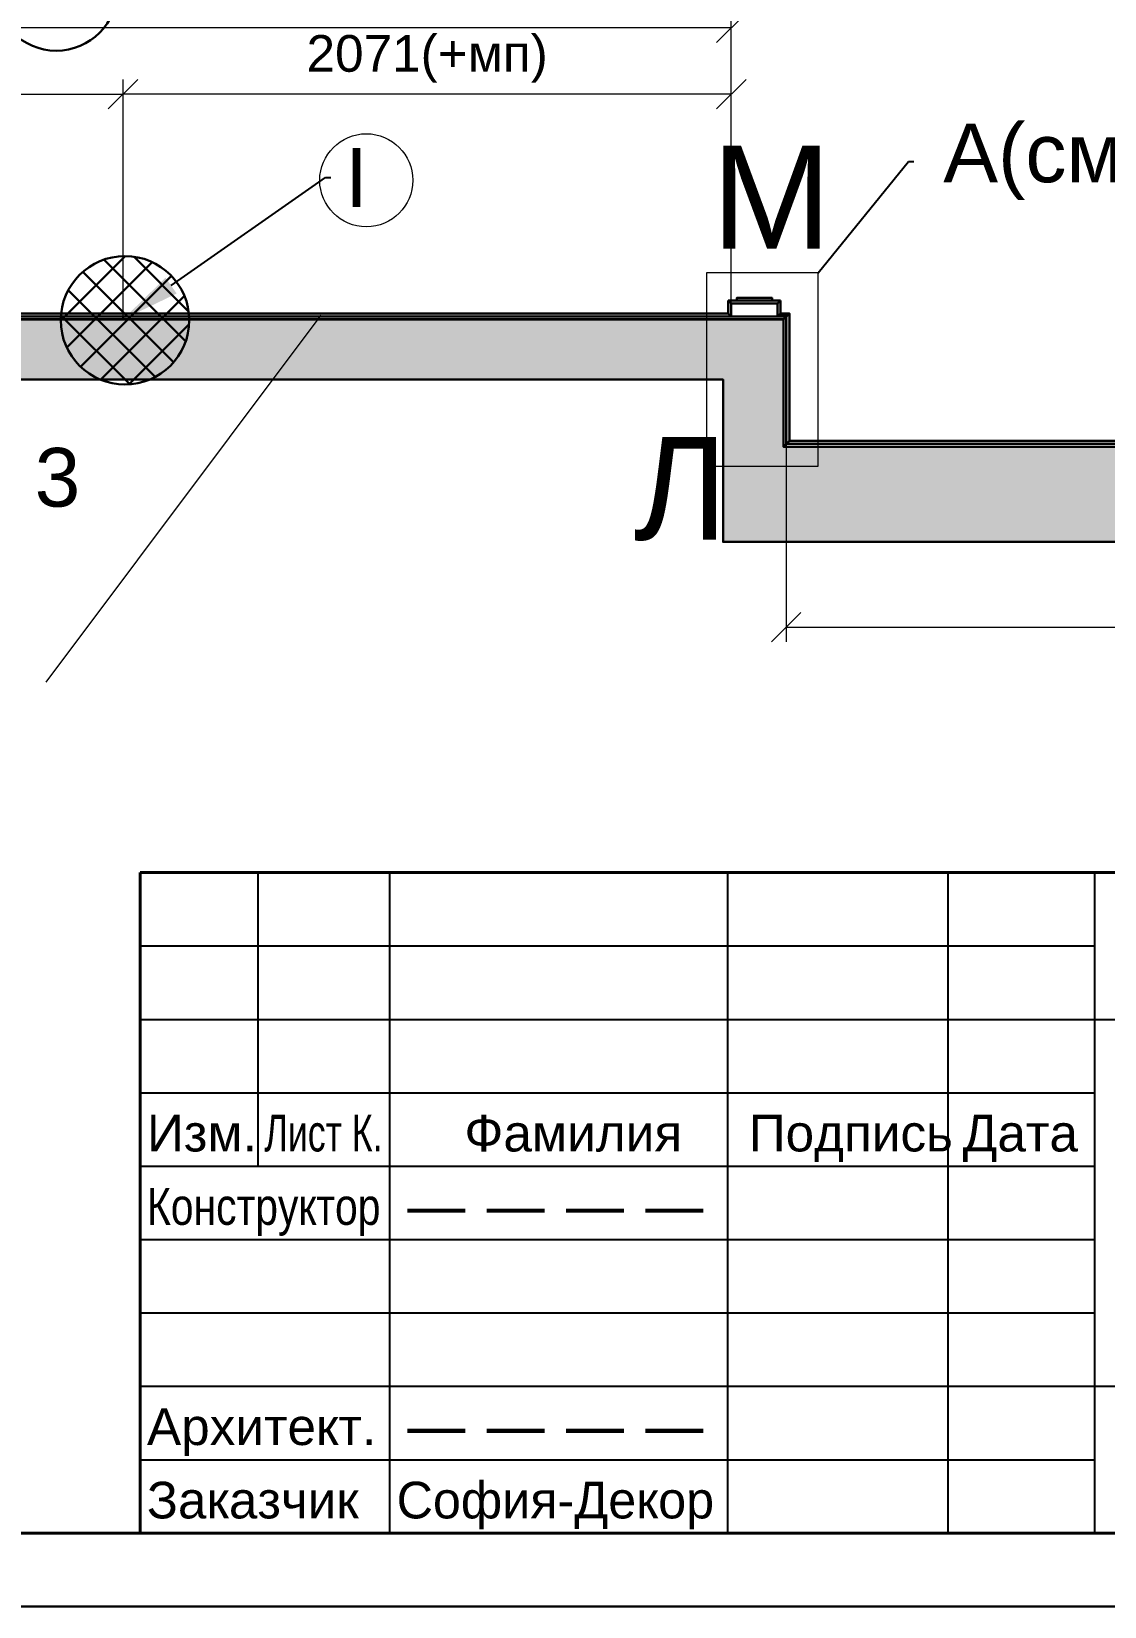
# Model space of a CAD drawing. Header units: millimetres. Extents: x 0 to 410, y 0 to 283.
# Drawn here: x 212.5 to 285.6, y 0 to 107.3 of the extents above; entities that cross this region are included whole.
import ezdxf
from ezdxf import colors
from ezdxf.entities.mleader import LeaderData, LeaderLine
from ezdxf.enums import TextEntityAlignment as Align
from ezdxf.math import Vec2, Vec3

# ---------------------------------------------------------------- set-up
doc = ezdxf.new("R2010")
doc.units = ezdxf.units.MM
doc.layers.get('DEFPOINTS').update_dxf_attribs({"color": 106, "lineweight": 5})
for name, color, linetype, lineweight in [('A-Sect', 73, 'Continuous', 25), ('pechatnaya_ramka', 2, 'Continuous', 30), ('Линии Размерные и Текст', 1, 'Continuous', 5), ('размеры', 1, 'Continuous', 5), ('толстая', 7, 'Continuous', 30), ('ШТАМП', 7, 'Continuous', 30)]:
    doc.layers.add(name, color=color, linetype=linetype, lineweight=lineweight)
doc.styles.get("Standard").update_dxf_attribs({"font": 'arial.ttf'})
doc.dimstyles.new('STANDARD 50', dxfattribs={"dimscale": 0.8, "dimtxt": 2.5, "dimasz": 2, "dimexe": 1, "dimexo": 0, "dimgap": 0.75, "dimtad": 1, "dimdec": 0, "dimlfac": 50, "dimdsep": 46, "dimtxsty": 'Standard', "dimblk": 'OBLIQUE', "dimcen": 1.5, "dimclrd": 256, "dimclre": 256, "dimclrt": 7, "dimazin": 0, "dimtfac": 1, "dimtdec": 0, "dimtmove": 1, "dimatfit": 3, "dimfxl": 1, "dimtolj": 1, "dimtzin": 0, "dimlwd": 5, "dimlwe": 5, "dimarcsym": 0})

# ---------------------------------------------------------------- blocks, each defined once
blk = doc.blocks.new('*U505')
at = {"layer": 'Линии Размерные и Текст'}
h = blk.add_hatch(color=190, dxfattribs=at)
h.dxf.hatch_style = 1
h.paths.add_polyline_path([(755.2, 12327), (755.2, 12141), (3063.2, 12141), (3063.2, 12700), (2902.2, 12700), (2902.2, 12327)])
h.paths.add_polyline_path([(3063.2, 12700), (3063.2, 12495), (7313.2, 12495), (7313.2, 10912), (10455.2, 10912), (10455.2, 7399), (10021.2, 7399), (10021.2, 2903), (12174.2, 2903), (12174.2, 1592.8), (12180.2, 1586.8), (12174.2, 1586.8), (12174.2, -265), (8408.6, -265), (8408.6, -613), (12519.2, -613), (12519.2, 3108), (10226.2, 3108), (10226.2, 7194), (10779.2, 7194), (10779.2, 11117), (7518.2, 11117), (7518.2, 12700)])
h = blk.add_hatch(color=190, dxfattribs=at)
h.dxf.hatch_style = 1
h.paths.add_polyline_path([(10434.7, 10891.6), (10434.7, 7419.4), (10445.1, 7409), (10445.1, 10902)])
h = blk.add_hatch(color=190, dxfattribs=at)
h.dxf.hatch_style = 1
h.paths.add_polyline_path([(10011.1, 7379.1), (10011.1, 7409), (10000.7, 7419.4), (10000.7, 7389.5)])
h = blk.add_hatch(color=190, dxfattribs=at)
h.dxf.hatch_style = 1
h.paths.add_polyline_path([(10000.7, 7419.4), (10011.1, 7409), (10445.1, 7409), (10434.7, 7419.4)])
h = blk.add_hatch(color=190, dxfattribs=at)
h.dxf.hatch_style = 1
h.paths.add_polyline_path([(9957.2, 7389.5), (9957.2, 7211.5), (9967.6, 7221.9), (9967.6, 7379.1)])
h.paths.add_polyline_path([(9948.2, 7360.5), (9948.2, 7240.5), (9957.2, 7240.5), (9957.2, 7360.5)])
h.paths.add_polyline_path([(9957.2, 7389.5), (9967.6, 7379.1), (10011.1, 7379.1), (10010.9, 7379.3), (10000.7, 7389.5)])
h.paths.add_polyline_path([(9967.6, 7221.9), (9957.2, 7211.5), (10000.7, 7211.5), (10000.7, 7211.5), (10011.1, 7221.9)])
h = blk.add_hatch(color=190, dxfattribs=at)
h.dxf.hatch_style = 1
h.paths.add_polyline_path([(10011.1, 3080.1), (10000.7, 3090.5), (10000.7, 7211.5), (10011.1, 7221.9)])
at = {"layer": 'толстая'}
for p, q in [((10434.7, 10891.6), (10434.7, 7419.4)), ((10445.1, 7409), (10445.1, 10902)), ((10455.1, 7399), (10455.1, 10912)), ((10021.2, 7399), (10000.7, 7419.4)), ((10434.7, 7419.4), (10000.7, 7419.4)), ((10000.7, 7419.4), (10000.7, 7389.5)), ((10445.1, 7409), (10011.1, 7409)), ((10011.1, 7409), (10011.1, 2893)), ((10000.7, 7389.5), (9957.2, 7389.5)), ((9957.2, 7389.5), (9957.2, 7211.5)), ((9957.2, 7389.5), (9967.6, 7379.1)), ((10011.1, 7379.1), (9967.6, 7379.1)), ((9967.6, 7379.1), (9967.6, 7221.9)), ((10000.7, 7389.5), (10000.7, 7389.5)), ((10021.1, 2903), (10021.1, 7399)), ((10021.1, 7399), (10455.1, 7399)), ((9957.2, 7211.5), (9967.6, 7221.9)), ((9957.2, 7211.5), (10000.7, 7211.5)), ((9967.6, 7221.9), (10011.1, 7221.9)), ((10000.7, 7211.5), (10000.7, 7211.5)), ((10000.7, 7211.5), (10000.7, 3090.5)), ((10021.2, 5151), (10011.1, 5151))]:
    blk.add_line(p, q, dxfattribs=at)
for points in [[(10226.2, 3108), (10226.2, 4736), (10226.2, 7194), (10779.2, 7194), (10779.2, 11117), (7518.2, 11117), (7518.2, 12700), (2902.2, 12700), (2902.2, 12327), (755.2, 12327), (755.2, 12141)], [(10011.1, 7379.1), (10000.7, 7389.5), (10000.7, 7419.4), (10021.1, 7399), (10021.2, 7369.1), (10021.1, 7369.1)], [(9948.2, 7360.5), (9948.2, 7360.5)], [(9957.2, 7240.5), (9948.2, 7240.5), (9948.2, 7360.5), (9957.2, 7360.5)], [(10021.1, 7369.1), (10021.1, 7369.1)], [(10021.1, 7369.1), (10021.2, 7369.1)], [(10226.2, 7194), (10226.2, 4286), (10226.2, 3108), (12519.2, 3108), (12519.2, -613), (8407.2, -613)], [(9948.2, 7240.5), (9948.2, 7240.5)], [(10000.7, 7211.5), (10011.1, 7221.9)], [(10011.1, 3080.1), (10000.7, 3090.5), (10000.7, 7211.5), (10011.1, 7221.9)], [(10011.1, 7221.9), (10011.1, 7221.9), (10011.1, 3080.1)]]:
    blk.add_lwpolyline(points, dxfattribs=at)
for points in [[(3063.2, 12495), (7313.2, 12495), (7313.2, 10912), (10455.2, 10912), (10455.2, 7399), (10021.2, 7399), (10021.2, 2903), (12174.2, 2903), (12174.2, -265), (8408.6, -265), (8408.6, -613), (12519.2, -613), (12519.2, 3108), (10226.2, 3108), (10226.2, 7194), (10779.2, 7194), (10779.2, 11117), (7518.2, 11117), (7518.2, 12700), (3063.2, 12700)], [(12174.1, 2903), (10021.1, 2903), (10021.1, 7399), (10455.1, 7399), (10455.1, 10912), (7396.5, 10912), (7396.5, 10912), (7396.5, 10912), (10455.2, 10912), (10455.2, 7399), (10021.2, 7399), (10021.2, 2903), (12174.2, 2903), (12174.2, 1592.8), (12174.1, 1592.8)], [(10455.1, 10912), (10434.7, 10891.6), (10434.7, 7419.4), (10455.1, 7399)], [(10011.1, 7409), (10021.1, 7399), (10021.1, 2903), (10011.1, 2893)], [(10000.7, 7389.5), (10010.9, 7379.3), (10011.1, 7379.1)]]:
    blk.add_lwpolyline(points, close=True, dxfattribs=at)
blk = doc.blocks.new('_OBLIQUE')
at = {"color": 0, "linetype": 'ByBlock'}
blk.add_line((-0.5, -0.5), (0.5, 0.5), dxfattribs=at)
blk = doc.blocks.new('*D610')
at = {"layer": 'DEFPOINTS', "color": 0, "transparency": 16777216}
for p in [(263.92, 79.21), (333.78, 79.21), (333.78, 66.72)]:
    blk.add_point(p, dxfattribs=at)
at = {"layer": 'Линии Размерные и Текст', "lineweight": 5, "transparency": 16777216}
for p, q in [((263.92, 79.21), (263.92, 65.72)), ((333.78, 79.21), (333.78, 65.72)), ((263.92, 66.72), (333.78, 66.72))]:
    blk.add_line(p, q, dxfattribs=at)
at = {"layer": 'Линии Размерные и Текст', "lineweight": 5, "transparency": 16777216, "xscale": 2, "yscale": 2, "zscale": 2, "rotation": 180}
blk.add_blockref('_OBLIQUE', (263.92, 66.72), dxfattribs=at)
at = {"layer": 'Линии Размерные и Текст', "lineweight": 5, "transparency": 16777216, "xscale": 2, "yscale": 2, "zscale": 2}
blk.add_blockref('_OBLIQUE', (333.78, 66.72), dxfattribs=at)
at = {"layer": 'Линии Размерные и Текст', "color": 7, "transparency": 16777216, "insert": (298.85, 69.11), "char_height": 2.5, "attachment_point": 5}
blk.add_mtext('\\A1;3493(+мп)', dxfattribs=at)
blk = doc.blocks.new('*D611')
at = {"layer": 'DEFPOINTS', "color": 0, "transparency": 16777216}
for p in [(177.34, 107.54), (177.34, 87.89), (260.18, 87.89)]:
    blk.add_point(p, dxfattribs=at)
at = {"layer": 'Линии Размерные и Текст', "lineweight": 5, "transparency": 16777216}
for p, q in [((177.34, 87.89), (177.34, 108.54)), ((260.18, 87.89), (260.18, 108.54)), ((260.18, 107.54), (177.34, 107.54))]:
    blk.add_line(p, q, dxfattribs=at)
at = {"layer": 'Линии Размерные и Текст', "lineweight": 5, "transparency": 16777216, "xscale": 2, "yscale": 2, "zscale": 2, "rotation": 180}
blk.add_blockref('_OBLIQUE', (177.34, 107.54), dxfattribs=at)
at = {"layer": 'Линии Размерные и Текст', "lineweight": 5, "transparency": 16777216, "xscale": 2, "yscale": 2, "zscale": 2}
blk.add_blockref('_OBLIQUE', (260.18, 107.54), dxfattribs=at)
at = {"layer": 'Линии Размерные и Текст', "color": 7, "transparency": 16777216, "insert": (218.76, 109.93), "char_height": 2.5, "attachment_point": 5}
blk.add_mtext('\\A1;4142(+мп)', dxfattribs=at)
blk = doc.blocks.new('*D612')
at = {"layer": 'DEFPOINTS', "color": 0, "transparency": 16777216}
for p in [(218.76, 103.04), (218.76, 87.89), (260.18, 87.89)]:
    blk.add_point(p, dxfattribs=at)
at = {"layer": 'Линии Размерные и Текст', "lineweight": 5, "transparency": 16777216}
for p, q in [((218.76, 87.89), (218.76, 104.04)), ((260.18, 103.04), (218.76, 103.04)), ((260.18, 87.89), (260.18, 104.04))]:
    blk.add_line(p, q, dxfattribs=at)
at = {"layer": 'Линии Размерные и Текст', "lineweight": 5, "transparency": 16777216, "xscale": 2, "yscale": 2, "zscale": 2, "rotation": 180}
blk.add_blockref('_OBLIQUE', (218.76, 103.04), dxfattribs=at)
at = {"layer": 'Линии Размерные и Текст', "lineweight": 5, "transparency": 16777216, "xscale": 2, "yscale": 2, "zscale": 2}
blk.add_blockref('_OBLIQUE', (260.18, 103.04), dxfattribs=at)
at = {"layer": 'Линии Размерные и Текст', "color": 7, "transparency": 16777216, "insert": (239.47, 105.43), "char_height": 2.5, "attachment_point": 5}
blk.add_mtext('\\A1;2071(+мп)', dxfattribs=at)
blk = doc.blocks.new('*D613')
at = {"layer": 'DEFPOINTS', "color": 0, "transparency": 16777216}
for p in [(218.76, 103.04), (177.34, 87.89), (218.76, 87.89)]:
    blk.add_point(p, dxfattribs=at)
at = {"layer": 'Линии Размерные и Текст', "lineweight": 5, "transparency": 16777216}
for p, q in [((177.34, 87.89), (177.34, 104.04)), ((177.34, 103.04), (218.76, 103.04)), ((218.76, 87.89), (218.76, 104.04))]:
    blk.add_line(p, q, dxfattribs=at)
at = {"layer": 'Линии Размерные и Текст', "lineweight": 5, "transparency": 16777216, "xscale": 2, "yscale": 2, "zscale": 2, "rotation": 180}
blk.add_blockref('_OBLIQUE', (177.34, 103.04), dxfattribs=at)
at = {"layer": 'Линии Размерные и Текст', "lineweight": 5, "transparency": 16777216, "xscale": 2, "yscale": 2, "zscale": 2}
blk.add_blockref('_OBLIQUE', (218.76, 103.04), dxfattribs=at)
at = {"layer": 'Линии Размерные и Текст', "color": 7, "transparency": 16777216, "insert": (198.05, 105.43), "char_height": 2.5, "attachment_point": 5}
blk.add_mtext('\\A1;2071(+мп)', dxfattribs=at)
blk = doc.blocks.new('_None')

msp = doc.modelspace()

# ---------------------------------------------------------------- hatches: boundary and pattern name
at = {"layer": 'Линии Размерные и Текст', "lineweight": 30}
h = msp.add_hatch(dxfattribs=at)
h.set_pattern_fill('ANSI37', color=256, scale=0.5, style=0)
h.set_pattern_definition([(45, (-81.6517, 671.4954), (-1.122532, 1.122532), []), (135, (-81.6517, 671.4954), (-1.122532, -1.122532), [])])
edge = h.paths.add_edge_path()
edge.add_arc((218.8958, 87.6259), 4.375, 0, 360)

# ---------------------------------------------------------------- linework, layer by layer
at = {"layer": 'pechatnaya_ramka'}
msp.add_lwpolyline([(0, 283.3501), (409.9345, 283.3501), (409.9345, 0), (0, 0)], close=True, dxfattribs=at)
at = {"layer": 'Линии Размерные и Текст'}
msp.add_line((213.5297, 62.9622), (232.2483, 87.9629), dxfattribs=at)
msp.add_lwpolyline([(266.0879, 90.8595), (258.4864, 90.8595), (258.4864, 77.6875), (266.0879, 77.6875)], close=True, dxfattribs=at)
at = {"layer": 'Линии Размерные и Текст', "lineweight": 30}
for centre, radius in [((214.2152, 110.1684), 4.1774), ((218.8958, 87.6259), 4.375)]:
    msp.add_circle(centre, radius, dxfattribs=at)
at = {"layer": 'Линии Размерные и Текст'}
msp.add_circle((235.3262, 97.1628), 3.1705, dxfattribs=at)
at = {"layer": 'ШТАМП', "lineweight": 40}
for p, q in [((219.9345, 5), (219.9345, 50)), ((219.9345, 50), (404.9345, 50))]:
    msp.add_line(p, q, dxfattribs=at)
at = {"layer": 'ШТАМП', "lineweight": -3}
for p, q in [((219.9345, 50), (284.9345, 50)), ((227.9345, 50), (227.9345, 30)), ((236.9345, 5), (236.9345, 50)), ((259.9345, 5), (259.9345, 50)), ((274.9345, 5), (274.9345, 50)), ((284.9345, 5), (284.9345, 50)), ((219.9345, 45), (284.9345, 45)), ((219.9345, 40), (404.9345, 40)), ((219.9345, 35), (284.9345, 35)), ((219.9345, 30), (284.9345, 30)), ((219.9345, 25), (284.9345, 25)), ((219.9345, 20), (284.9345, 20)), ((219.9345, 15), (404.9345, 15)), ((219.9345, 10), (284.9345, 10))]:
    msp.add_line(p, q, dxfattribs=at)
at = {"layer": 'ШТАМП'}
msp.add_lwpolyline([(0, 0), (409.9345, 0), (409.9345, 283.3501), (0, 283.3501)], close=True, dxfattribs=at)
at = {"layer": 'ШТАМП', "lineweight": 40}
msp.add_lwpolyline([(20, 5), (404.9345, 5), (404.9345, 278.3501), (20, 278.3501)], close=True, dxfattribs=at)

# ---------------------------------------------------------------- block references
at = {"layer": 'A-Sect', "color": 73, "linetype": 'Continuous', "lineweight": 25, "xscale": 0.02, "yscale": 0.02, "zscale": 0.02, "rotation": 270}
msp.add_blockref('*U505', (115.7428, 288.1121), dxfattribs=at)

# ---------------------------------------------------------------- texts
at = {"layer": 'Линии Размерные и Текст'}
for s, height, p in [('М', 7, (258.8444, 92.515)), ('Л', 7, (253.5287, 72.6683)), ('см. лист 3', 4, (189.7187, 74.9281))]:
    msp.add_text(s, height=height, dxfattribs=at).set_placement(p)
at = {"layer": 'ШТАМП', "lineweight": -3}
for s, p in [('Изм.', (220.3923, 31)), ('Фамилия', (242.0039, 31)), ('Подпись', (261.3653, 31)), ('Дата', (275.9345, 31)), ('Архитект.', (220.3923, 11)), ('Заказчик', (220.3923, 6))]:
    msp.add_text(s, height=2.5, dxfattribs=at).set_placement(p)
for s, width, p, p2 in [('Лист К.', 0.695137, (228.3923, 31), (236.4307, 31)), ('Конструктор', 0.796844, (220.3923, 26), (236.2911, 26)), ('----', 4.64604, (237.3923, 26), (259.0062, 26)), ('----', 4.64604, (237.3923, 11), (259.0062, 11)), ('София-Декор', 0.979626, (237.3923, 6), (259.0062, 6))]:
    msp.add_text(s, height=2.5, dxfattribs=dict(at, width=width)).set_placement(p, p2, align=Align.FIT)

# ---------------------------------------------------------------- dimensions: what is measured, and where the dimension line sits
at = {"layer": 'Линии Размерные и Текст'}
for base, p1, p2, picture, middle in [((177.3445, 107.5409), (260.181, 87.8894), (177.3445, 87.8894), '*D611', (218.7628, 109.9298)), ((218.7626, 103.0388), (260.181, 87.8894), (218.7626, 87.8894), '*D612', (239.4718, 105.4276)), ((333.7822, 66.7178), (263.9233, 79.2094), (333.7822, 79.2094), '*D610', (298.8528, 69.1066))]:
    dim = msp.add_linear_dim(base=base, p1=p1, p2=p2, text='<>(+мп)', dimstyle='STANDARD 50', override={"dimscale": 1}, dxfattribs=at)
    dim.commit()
    dim.dimension.update_dxf_attribs({"geometry": picture, "text_midpoint": middle})
dim = msp.add_linear_dim(base=(218.7626, 103.0388), p1=(177.3445, 87.8894), p2=(218.7626, 87.8894), angle=180, text='<>(+мп)', dimstyle='STANDARD 50', override={"dimscale": 1}, dxfattribs=at)
dim.commit()
dim.dimension.update_dxf_attribs({"geometry": '*D613', "text_midpoint": (198.0536, 105.4276)})

# ---------------------------------------------------------------- leaders
ml = msp.add_multileader_mtext('Standard', dxfattribs=at)
ml.set_content('А(см. лист 2)', color=256)
ml.set_leader_properties()
ml.set_arrow_properties(name='NONE')
ml.build(insert=Vec2(0, 0))
ml.multileader.update_dxf_attribs({"text_right_attachment_type": 6, "dogleg_length": 0.36})
ctx = ml.context
ctx.base_point, ctx.plane_origin = Vec3(272.6146, 98.4403), Vec3(294.703, 79.1299)
ctx.right_attachment = 6
notes = []
notes.append((ctx, [(1, (1, 1, 0), (272.2546, 98.4403), (1, 0), 0.36, [(3, [(266.0879, 90.8595)], 0, [])])]))
ctx.mtext.insert, ctx.mtext.flow_direction = Vec3(274.6146, 101.0283), 5
at = {"layer": 'размеры'}
ml = msp.add_multileader_mtext('Standard', dxfattribs=at)
ml.set_content('I', color=256)
ml.set_leader_properties()
ml.build(insert=Vec2(0, 0))
ml.multileader.update_dxf_attribs({"text_right_attachment_type": 6, "dogleg_length": 0.36})
ctx = ml.context
ctx.base_point, ctx.plane_origin = Vec3(232.9025, 97.353), Vec3(266.3473, 85.1568)
ctx.right_attachment, ctx.text_align_type = 6, 2
notes.append((ctx, [(0, (1, 1, 0), (232.5425, 97.353), (1, 0), 0.36, [(1, [(218.7628, 87.6896)], 0, [])])]))
ctx.mtext.insert, ctx.mtext.alignment, ctx.mtext.flow_direction = Vec3(235.4318, 99.353), 3, 5
for ctx, leaders in notes:
    for number, flags, end, landing, length, lines in leaders:
        leader = LeaderData()
        leader.index, (leader.has_last_leader_line, leader.has_dogleg_vector, leader.attachment_direction) = number, flags
        leader.last_leader_point, leader.dogleg_vector, leader.dogleg_length = Vec3(end), Vec3(landing), length
        for number, points, colour, breaks in lines:
            line = LeaderLine()
            line.index, line.vertices, line.color, line.breaks = number, Vec3.list(points), colors.encode_raw_color(colour), breaks
            leader.lines.append(line)
        ctx.leaders.append(leader)

doc.saveas('drawing.dxf')
